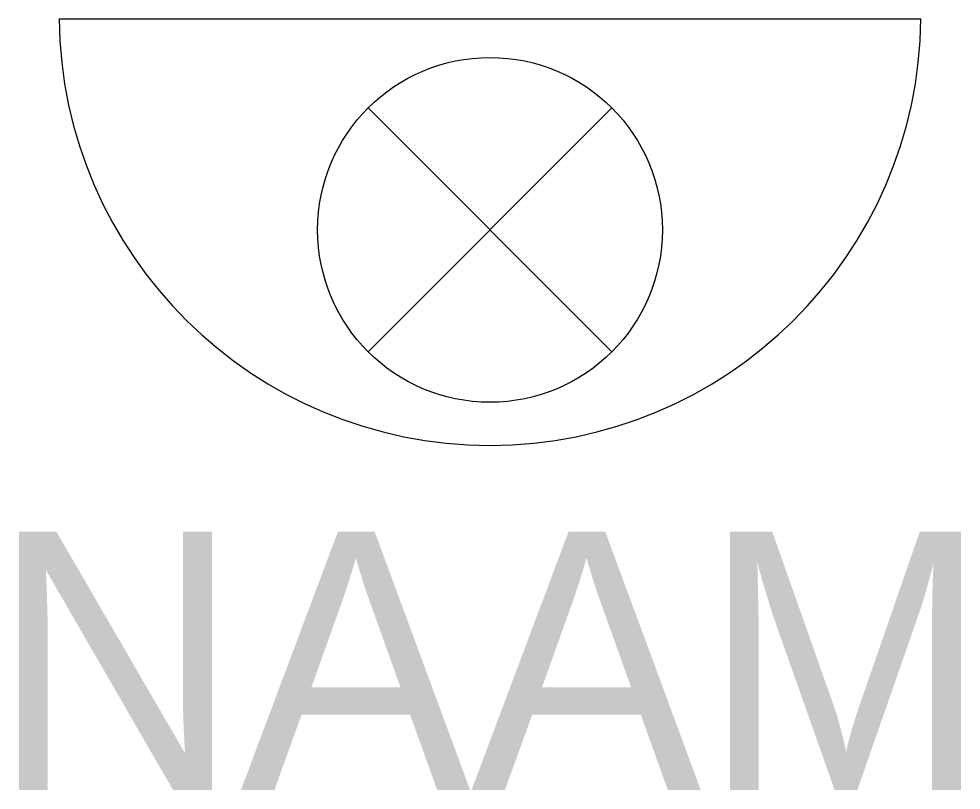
# Model space of a CAD drawing. Header units: metres. Extents: x -0.55 to 0.55, y -0.65 to 0.24.
import ezdxf
from ezdxf.enums import TextEntityAlignment as Align

# ---------------------------------------------------------------- set-up
doc = ezdxf.new("R2010")
doc.units = ezdxf.units.M
doc.layers.add('25c', color=7, linetype='Continuous')
doc.styles.add('ISOPLUS', font='isoplus.shx')

msp = doc.modelspace()

# ---------------------------------------------------------------- linework, layer by layer
at = {"color": 0}
for p, q in [((-0.5, 0.2448), (0.5, 0.2448)), ((0.1414, 0.1414), (-0.1414, -0.1414)), ((-0.1414, 0.1414), (0.1414, -0.1414))]:
    msp.add_line(p, q, dxfattribs=at)
msp.add_circle((0, 0), 0.2, dxfattribs=at)
msp.add_arc((0, 0.25), 0.5, 180.5966, 359.4034, dxfattribs=at)

# ---------------------------------------------------------------- texts
at = {"layer": '25c', "color": 0, "style": 'ISOPLUS'}
msp.add_attdef('NAAM', text='', height=0.3, dxfattribs=at).set_placement((0, -0.5), align=Align.MIDDLE_CENTER)

doc.saveas('drawing.dxf')
